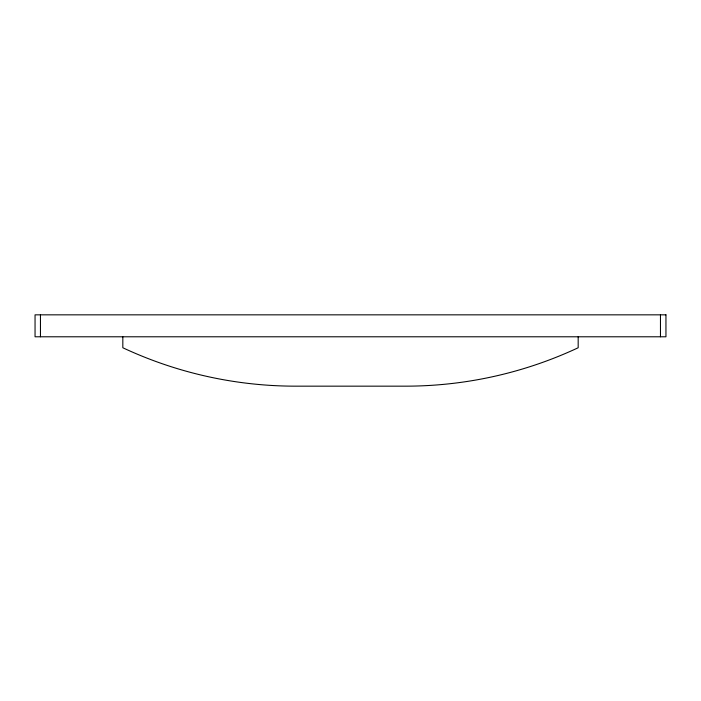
<?xml version="1.0" encoding="UTF-8"?>
<svg xmlns="http://www.w3.org/2000/svg" width="701" height="701" viewBox="0 0 701 701"><rect width="100%" height="100%" fill="white"/><g stroke="black" fill="none" stroke-linecap="round" stroke-linejoin="round"><path stroke-width="1.05" d="M660.465 314.837L660.465 336.787M578.176 336.787L578.176 347.757A408.026 408.026 0 0 1 405.362 386.163L295.638 386.163A408.026 408.026 0 0 1 122.824 347.757L122.824 336.787M40.456 314.837L40.456 336.787M665.95 314.837L35.05 314.837L35.05 336.787L665.95 336.787L665.95 314.837"/></g></svg>
